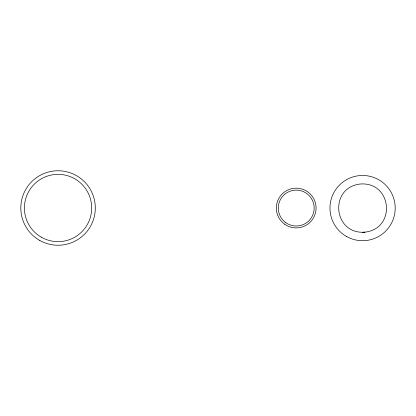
<?xml version="1.0" encoding="UTF-8"?>
<svg xmlns="http://www.w3.org/2000/svg" width="416" height="416" viewBox="0 0 416 416"><rect width="100%" height="100%" fill="white"/><g stroke="black" fill="none" stroke-linecap="round" stroke-linejoin="round"><path stroke-width="0.62" d="M364.952 232.164C396.562 228.509 391.934 181.438 360.22 184.018C328.598 187.663 333.226 234.749 364.952 232.164L362.58 232.279M346.273 236.34A32.62 32.62 0 0 0 395.2 208.088A32.62 32.62 0 0 0 346.273 179.842A32.62 32.62 0 0 0 346.273 236.34M284.768 224.281A19.869 19.869 0 0 0 315.999 209.82A19.869 19.869 0 0 0 287.862 190.003A19.869 19.869 0 0 0 284.768 224.281M285.896 222.737A17.945 17.945 0 0 0 314.101 209.674A17.945 17.945 0 0 0 288.688 191.781A17.945 17.945 0 0 0 285.896 222.737M39.426 240.261A37.253 37.253 0 0 0 95.3 208A37.253 37.253 0 0 0 39.426 175.739A37.253 37.253 0 0 0 39.426 240.261M41.231 237.136A33.639 33.639 0 0 0 91.692 208A33.639 33.639 0 0 0 41.231 178.864A33.639 33.639 0 0 0 41.231 237.136"/></g></svg>
